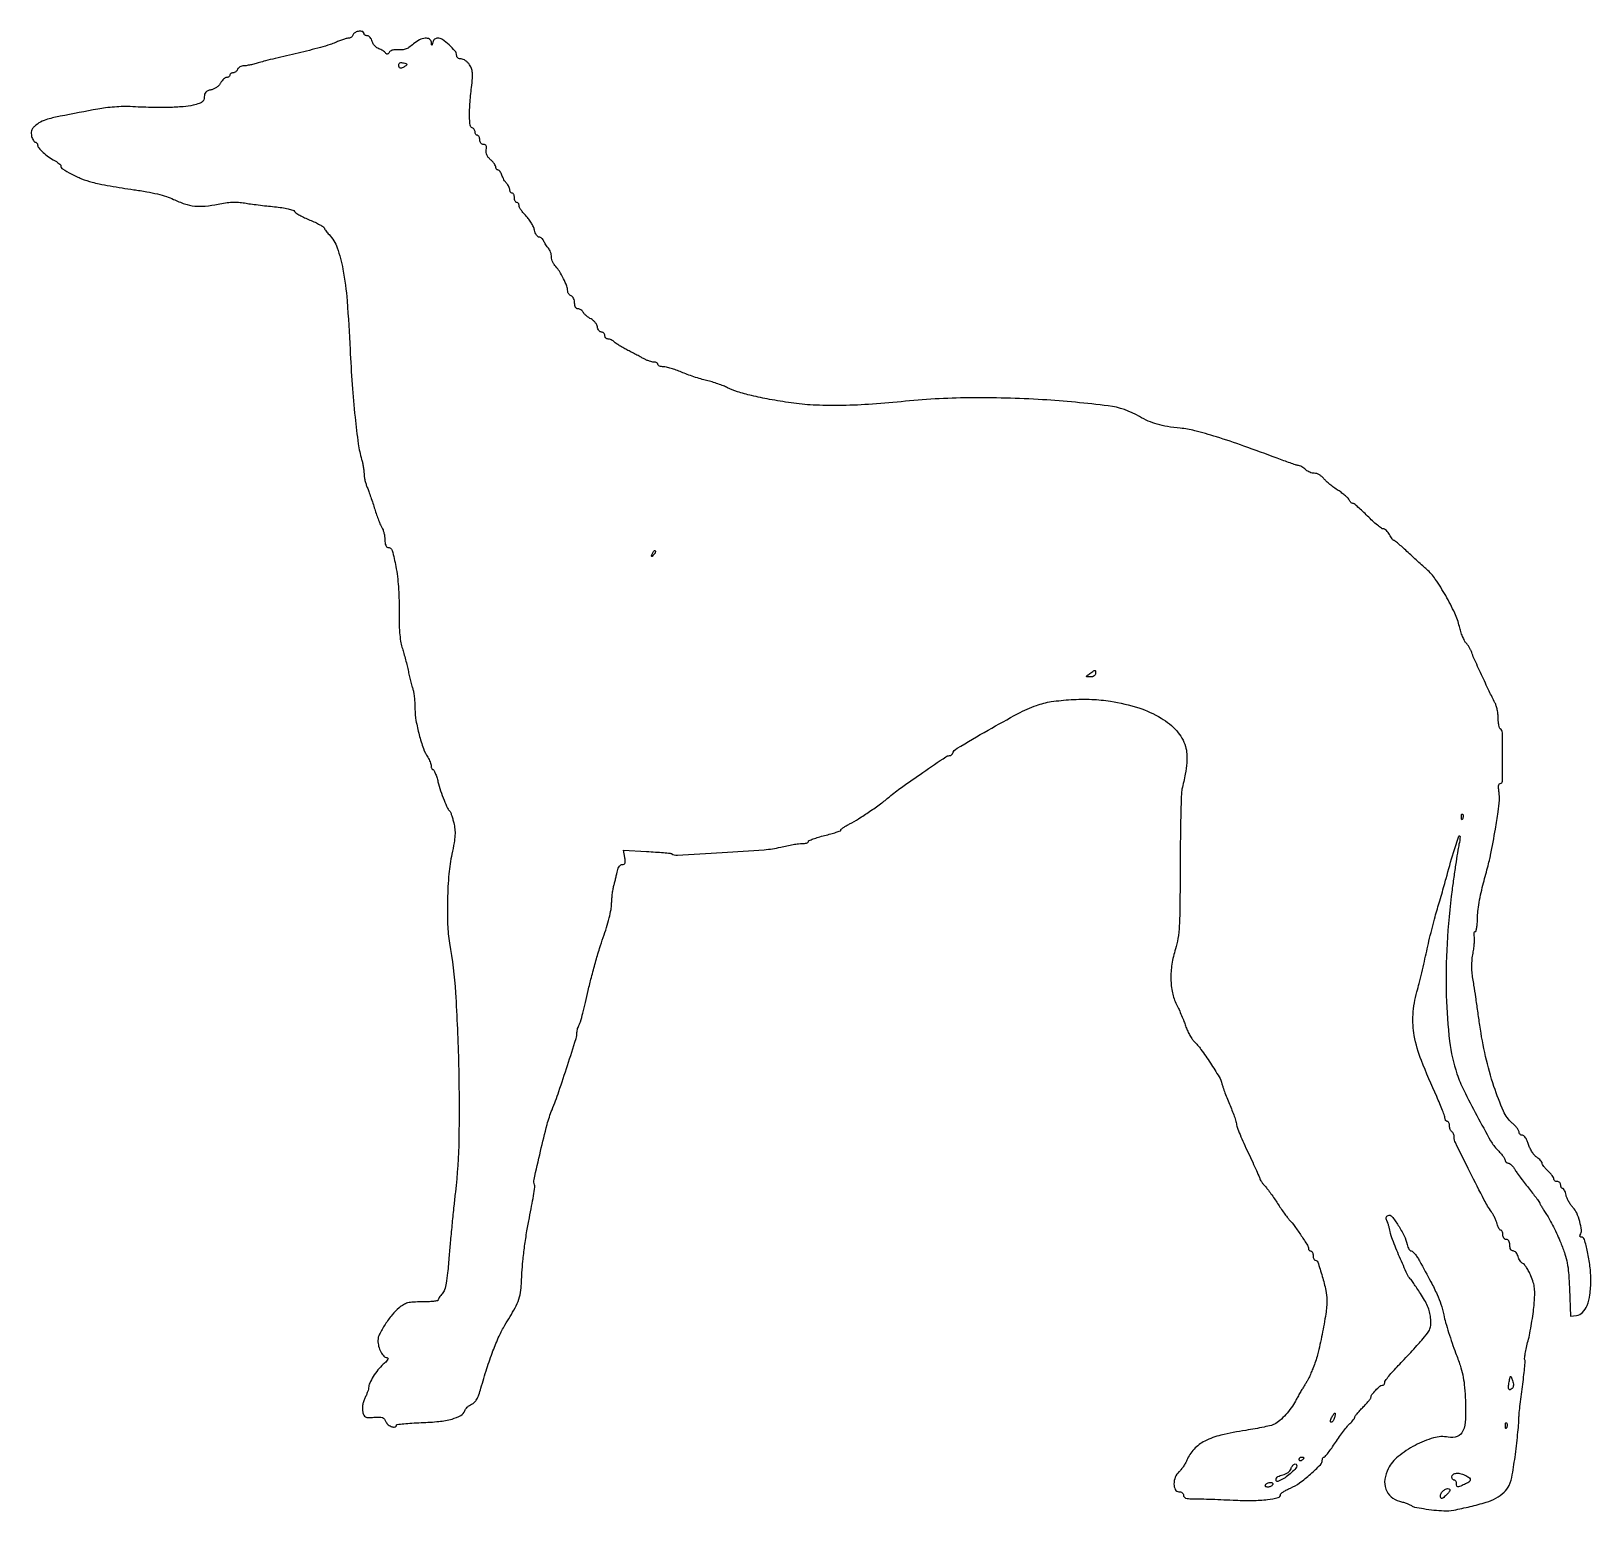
# Model space of a CAD drawing. Extents: x 0 to 674, y 1 to 640.
import ezdxf

# ---------------------------------------------------------------- set-up
doc = ezdxf.new("R2010")
doc.units = 0

msp = doc.modelspace()

# ---------------------------------------------------------------- linework, layer by layer
for points in [[(139.361626, 638.5, -0.07473), (139.036652, 637.926572, -0.064482), (138.542708, 637.440625, -0.066852), (137.961827, 637.111923, -0.09565), (137.382113, 637, 0.068857), (136.589969, 636.890391, 0.012012), (135.145366, 636.445077, 0.012842), (133.465004, 635.834126, 0.011204), (131.739102, 635.110901, -0.029448), (129.356493, 634.213153, -0.006708), (125.220236, 632.987638, -0.006919), (120.405055, 631.702616, -0.006682), (115.5, 630.53555, 0.002654), (110.561983, 629.402596, 0.002673), (105.64793, 628.219894, 0.002606), (101.376498, 627.144021, 0.010769), (98.812103, 626.424649, -0.011054), (96.863769, 625.879296, -0.010937), (94.886313, 625.418491, -0.010854), (93.139478, 625.090931, -0.040937), (92.030718, 625, 0.066079), (91.187357, 624.888055, 0.062097), (90.383109, 624.559375, 0.066508), (89.737316, 624.073697, 0.107094), (89.361626, 623.5, -0.074185), (89.037471, 622.926569, -0.064359), (88.545909, 622.440625, -0.06686), (87.968559, 622.111903, -0.096313), (87.393011, 622, 0.070083), (86.860624, 621.925009, 0.085896), (86.409197, 621.70625, 0.100138), (86.107379, 621.381338, 0.138107), (86, 621, -0.132136), (85.89743, 620.618652, -0.100578), (85.609013, 620.29375, -0.087932), (85.177574, 620.075179, -0.073509), (84.66898, 620, 0.13692), (84.067792, 619.832226, 0.049527), (83.351978, 619.295628, 0.044522), (82.644035, 618.519634, 0.039819), (82.054662, 617.602136, -0.068575), (81.34721, 616.628441, -0.046466), (80.308194, 615.730555, -0.045819), (79.100027, 615.025549, -0.059885), (77.885682, 614.627136, 0.039691), (76.463369, 614.223167, 0.11276), (75.606953, 613.661279, 0.130414), (75.150507, 612.837963, 0.061791), (75, 611.624741, -0.083439), (74.778329, 610.305647, -0.150435), (74.1368, 609.428753, -0.085869), (72.83078, 608.7666, -0.015618), (70.202283, 608.048527, -0.038716), (65.873588, 607.358606, -0.014177), (59.679596, 607.034308, -0.012201), (52.026122, 607.037697, -0.007454), (43, 607.396689, 0.021365), (39.972845, 607.432822, 0.011161), (36.20625, 607.232594, 0.01108), (32.345155, 606.85459, 0.01664), (29, 606.338659, 0.001179), (12.764305, 603.238727, 0.018913), (7.321751, 601.971031, 0.057399), (4.239057, 600.734985, 0.06319), (1.626402, 598.861012, 0.054443), (0.80713, 597.914728, 0.081687), (0.341016, 596.929227, 0.080371), (0.210794, 595.834372, 0.051017), (0.395454, 594.560522, 0.033894), (0.713438, 593.580223, 0.045953), (1.137479, 592.752153, 0.054205), (1.597543, 592.175505, 0.199869), (2.019052, 592, -0.114987), (2.393234, 591.912795, -0.100405), (2.711847, 591.666497, -0.09353), (2.92568, 591.298222, -0.08509), (3, 590.864671, 0.177552), (3.473548, 589.573166, 0.029859), (5.323227, 587.637105, 0.031668), (7.730227, 585.669876, 0.034382), (10.303504, 584.08102, -0.022143), (11.336142, 583.477797, -0.029924), (12.207904, 582.838439, -0.030297), (12.840068, 582.245723, -0.191547), (13, 581.843565, 0.257573), (13.753207, 580.478443, 0.019916), (17.506655, 578.316397, 0.026096), (22.008311, 576.248618, 0.029974), (26.5, 574.767687, 0.015182), (29.607836, 574.045944, 0.00487), (34.2625, 573.159993, 0.004853), (39.465699, 572.274118, 0.005411), (44.5, 571.522988, -0.009468), (50.127163, 570.636672, -0.015827), (54.816674, 569.652763, -0.018843), (58.663547, 568.562623, -0.034693), (61.679548, 567.346848, 0.033762), (66.483035, 565.400134, 0.052677), (70.842809, 564.460455, 0.050644), (75.42537, 564.433746, 0.028543), (80.926651, 565.278937, -0.017407), (84.130899, 565.844496, -0.024262), (87.029856, 566.110142, -0.0262), (89.753263, 566.084208, -0.027143), (92.426651, 565.772199, 0.008119), (94.91577, 565.385258, 0.003331), (98.304598, 564.937664, 0.003294), (101.949848, 564.505258, 0.004215), (105.312406, 564.157511, -0.012836), (108.526861, 563.768965, -0.021879), (111.183461, 563.258838, -0.02137), (113.198112, 562.687801, -0.176368), (113.933636, 562.107379, 0.113704), (114.567043, 561.467109, 0.014793), (116.230622, 560.481707, 0.016605), (118.308573, 559.421009, 0.013183), (120.617365, 558.410934, -0.01334), (122.895304, 557.413505, -0.018451), (124.877807, 556.390717, -0.015206), (126.434626, 555.449882, -0.17038), (126.871134, 554.886597, 0.056466), (127.125889, 554.337739, 0.018789), (127.616052, 553.597607, 0.018432), (128.225126, 552.81182, 0.019977), (128.875, 552.094617, -0.109396), (132.426751, 546.406906, -0.03966), (134.896637, 537.159844, -0.025978), (136.688287, 523.432403, -0.007908), (137.988234, 502.5, 0.006406), (138.88733, 487.283961, 0.008167), (140.124873, 473.284008, 0.008198), (141.537192, 461.65906, 0.037405), (142.969515, 455.006602, -0.017706), (143.364218, 453.470034, -0.012937), (143.697295, 451.739604, -0.013103), (143.927713, 450.08148, -0.027976), (144, 448.790529, 0.038654), (144.098878, 447.513428, 0.018686), (144.411784, 445.902986, 0.018407), (144.864927, 444.240369, 0.025145), (145.401817, 442.783927, -0.012857), (146.06421, 441.114583, -0.004599), (146.925274, 438.702154, -0.004559), (147.821552, 436.037902, -0.005377), (148.619546, 433.5, 0.009388), (149.408875, 431.058276, 0.009802), (150.278701, 428.683076, 0.009532), (151.108744, 426.662111, 0.041938), (151.717729, 425.527494, -0.057277), (152.210069, 424.538738, -0.027011), (152.623333, 423.171647, -0.026344), (152.905954, 421.676954, -0.033563), (153, 420.277494, 0.030829), (153.08441, 418.909788, 0.064148), (153.349713, 417.876799, 0.096999), (153.767073, 417.229809, 0.20388), (154.307235, 417, -0.336281), (156.174672, 415.583894, -0.023274), (157.755179, 408.730499, -0.027171), (158.855146, 400.031968, -0.020942), (159.138092, 390.46967, 0.007696), (159.155775, 384.758393, 0.014139), (159.37317, 380.113072, 0.017141), (159.77707, 376.433093, 0.042978), (160.390939, 373.805397, -0.008912), (161.016852, 371.764503, -0.00439), (161.743442, 369.149085, -0.004354), (162.450474, 366.419888, -0.006334), (163.022473, 364, 0.003441), (163.556319, 361.681693, 0.003007), (164.145988, 359.263978, 0.003024), (164.705307, 357.085191, 0.008978), (165.124591, 355.600777, -0.035215), (165.462846, 354.108054, -0.012078), (165.746638, 351.907972, -0.011936), (165.943716, 349.457706, -0.013522), (166.012901, 347.100777, 0.043557), (166.453317, 342.185488, 0.020889), (167.825595, 335.996343, 0.020479), (169.655482, 330.099996, 0.059555), (171.549522, 326.285183, -0.0279), (172.104713, 325.324508, -0.024797), (172.573922, 324.270009, -0.025595), (172.900354, 323.277967, -0.066777), (173, 322.535183, 0.050853), (173.059899, 321.94776, 0.070806), (173.238217, 321.45096, 0.090899), (173.501398, 321.116907, 0.182541), (173.81095, 321, -0.286479), (174.191011, 320.762772, -0.016657), (174.776056, 319.457812, -0.021162), (175.387042, 317.762095, -0.013594), (175.957634, 315.75, 0.017877), (177.104828, 311.83272, 0.01548), (178.579804, 307.811924, 0.012265), (180.083427, 304.324575, 0.109034), (181.087909, 303, -0.126888), (181.368702, 302.601313, -0.009234), (181.824074, 301.325, -0.012435), (182.307071, 299.760125, -0.009078), (182.768427, 298, -0.035237), (183.228983, 295.28029, -0.039527), (183.277533, 292.626478, -0.028403), (182.891939, 289.360263, -0.008793), (181.947692, 284.5, 0.030694), (180.664209, 275.897513, 0.015353), (180.047883, 264.910118, 0.015287), (180.104785, 254.048778, 0.035249), (180.970511, 245.933659, -0.028771), (183.525768, 224.602536, -0.009642), (184.857039, 193.232772, -0.009796), (184.969293, 161.500871, -0.024834), (183.455721, 138.5, 0.002983), (182.79444, 132.479592, 0.001611), (182.048341, 125.059375, 0.001605), (181.337007, 117.496548, 0.002529), (180.7801, 111, -0.004672), (180.104687, 103.499098, -0.01997), (179.481798, 99.04944, -0.032994), (178.771661, 96.208925, -0.110173), (177.805472, 94.561439, 0.01917), (177.114258, 93.759745, 0.023064), (176.530357, 92.953969, 0.02259), (176.107889, 92.242397, 0.123271), (176, 91.811439, -0.366192), (175.727802, 91.489617, -0.012505), (173.966288, 91.23836, -0.01817), (171.731121, 91.058407, -0.011001), (169.076725, 91, 0.012435), (165.197867, 90.903516, 0.049838), (162.853, 90.550725, 0.070076), (161.045493, 89.81017, 0.042709), (159.156598, 88.478315, 0.046646), (156.122579, 85.399468, 0.02725), (153.066586, 81.21121, 0.02509), (150.645053, 77.037269, 0.119446), (150, 74.375608, 0.06413), (150.323603, 71.862984, 0.057488), (151.276664, 69.413197, 0.064094), (152.572791, 67.573977, 0.205434), (153.910515, 66.970687, -0.254677), (154.336756, 66.728224, -0.269856), (154.350004, 66.250028, -0.069466), (153.705387, 65.380917, -0.013899), (152.311287, 64.039543, 0.037803), (150.034075, 61.628676, 0.030588), (147.964923, 58.731376, 0.030433), (146.438856, 55.925721, 0.109768), (146, 53.950789, -0.07246), (145.906093, 53.306201, -0.012845), (145.526968, 52.142798, -0.013661), (145.006171, 50.792191, -0.011928), (144.389678, 49.408756, 0.034564), (143.776, 47.844973, 0.036305), (143.395594, 46.236871, 0.038908), (143.271029, 44.719931, 0.062597), (143.427242, 43.43387, 0.051905), (143.947018, 42.008264, 0.171843), (144.648689, 41.318148, 0.111903), (145.824881, 41.062706, 0.016264), (148.287564, 41.165082, -0.019135), (150.598189, 41.247852, -0.08831), (151.910061, 41.010997, -0.133185), (152.779547, 40.390791, -0.067883), (153.487128, 39.238839, 0.120128), (154.486358, 37.936296, 0.089978), (156.080853, 37.069697, 0.140915), (157.427447, 37.017993, 0.343378), (158.0046, 37.75, -0.377541), (158.281479, 38.06056, -0.004639), (161.157901, 38.382323, -0.01084), (164.620779, 38.661486, -0.006548), (168.732783, 38.849398, 0.017446), (176.389281, 39.366686, 0.040738), (182.031731, 40.415488, 0.057647), (185.815473, 41.928422, 0.194374), (187.481506, 43.941732, -0.084547), (187.869534, 44.694352, -0.040784), (188.592003, 45.507787, -0.03891), (189.504509, 46.253657, -0.045017), (190.479838, 46.80886, 0.086864), (191.721553, 47.659859, 0.06683), (192.734952, 48.956964, 0.047234), (193.629148, 50.879459, 0.017824), (194.521446, 53.710617, -0.009942), (197.055113, 62.2149, -0.013324), (199.708523, 69.810432, -0.014933), (202.357483, 76.207457, -0.031226), (204.868247, 80.973119, 0.006955), (209.27041, 88.427942, 0.050968), (210.948788, 92.210088, 0.057249), (211.740783, 96.08855, 0.01003), (212.240522, 103.536024, -0.014248), (212.627575, 108.657091, -0.007261), (213.390252, 115.065639, -0.007207), (214.368602, 121.65547, -0.010719), (215.431226, 127.389555, 0.005189), (216.421186, 132.420329, 0.007615), (217.17813, 136.864859, 0.004073), (217.72753, 140.618982, 0.126563), (217.620844, 141.545682, -0.147557), (217.453416, 143.822353, -0.00254), (220.260259, 156.104615, -0.006405), (223.114215, 167.638978, -0.031551), (225.211251, 174, 0.012644), (228.162301, 181.930364, 0.004742), (231.91002, 193.183987, 0.002039), (235.584682, 204.738664, 0.076104), (236, 207.451466, -0.048502), (236.070796, 208.179568, -0.024579), (236.292619, 209.074361, -0.02416), (236.614668, 209.983438, -0.033028), (236.996149, 210.763569, 0.062237), (237.509518, 211.989663, 0.003843), (238.543985, 215.808673, 0.005654), (239.69299, 220.393917, 0.004157), (240.866531, 225.5, -0.008442), (242.229791, 231.207082, -0.005836), (243.956282, 237.61875, -0.005887), (245.760689, 243.744026, -0.012001), (247.348679, 248.5, 0.011939), (248.754247, 252.707897, 0.012831), (249.921329, 256.878771, 0.013008), (250.741771, 260.527769, 0.047585), (250.978298, 262.88398, -0.017474), (251.055819, 264.826049, -0.011648), (251.274019, 267.042372, -0.011734), (251.586648, 269.184866, -0.022435), (251.954533, 270.88398, 0.00347), (252.361279, 272.469337, 0.002492), (252.7945, 274.245607, 0.002516), (253.189919, 275.940462, 0.005427), (253.473585, 277.25, -0.047614), (253.812457, 278.354772, -0.068953), (254.32818, 279.234025, -0.085285), (254.960261, 279.802513, -0.141514), (255.644052, 280, 0.112355), (256.388937, 280.169522, 0.204975), (256.792522, 280.630692, 0.107047), (256.881081, 281.502148, 0.02135), (256.638629, 283.056857), (256.027257, 286.113714), (266.042024, 285.598325, -0.003562), (269.932043, 285.370338, -0.005326), (273.326924, 285.110746, -0.002397), (276.211021, 284.845343, -0.108242), (276.778395, 284.662218, 0.146544), (279.366942, 284.037441, 0.001426), (298.772213, 285.145431, 0.003687), (316.874429, 286.36484, 0.041258), (324, 287.493587, -0.009426), (326.690238, 288.09721, -0.009456), (329.398438, 288.598297, -0.009319), (331.775353, 288.946373, -0.036847), (333.25, 289.024761, 0.031333), (334.303547, 289.069133, 0.048934), (335.192187, 289.25161, 0.0633), (335.807576, 289.531423, 0.260038), (336, 289.876396, -0.298956), (336.281584, 290.305252, -0.012552), (338.05625, 291.021698, -0.018103), (340.316924, 291.776872, -0.011467), (343, 292.5, 0.008393), (345.683417, 293.205556, 0.013471), (347.94375, 293.906836, 0.007214), (349.777575, 294.560086, 0.313219), (350, 294.880315, -0.228935), (350.16951, 295.231126, -0.014867), (351.101562, 295.926293, -0.019257), (352.313149, 296.707325, -0.013001), (353.75, 297.507433, 0.019137), (357.666366, 299.751636, 0.009732), (362.420608, 302.853478, 0.009706), (367.145563, 306.205037, 0.015866), (371, 309.246846, -0.020107), (376.199088, 313.278759, -0.004505), (385.391751, 319.709262, -0.001223), (395.417497, 326.552851, -0.150242), (396.871996, 327, 0.077176), (397.264419, 327.060934, 0.06365), (397.648857, 327.239681, 0.065101), (397.967525, 327.50396, 0.090388), (398.166667, 327.815936, -0.163235), (400.203848, 330.179099, -0.003493), (413.612697, 338.012939, -0.008085), (426.55453, 345.177268, -0.035862), (434.5, 348.70383, -0.04915), (440.925899, 350.329651, -0.02329), (449.433299, 351.209183, -0.022939), (458.425888, 351.304294, -0.031686), (466.456232, 350.509561, -0.035596), (478.70474, 347.600832, -0.059517), (488.347625, 343.257375, -0.074106), (495.136457, 337.653759, -0.110879), (498.889269, 330.975251, -0.057525), (499.460991, 327.763668, -0.035662), (499.422477, 323.928736, -0.026294), (498.765337, 319.050804, -0.010723), (497.38325, 312.5, 0.049768), (497.100486, 310.335834, 0.001619), (496.861707, 301.56875, 0.003093), (496.677286, 291.212128, 0.002143), (496.591399, 279.5, -0.00172), (496.478922, 262.158737, -0.011421), (496.195526, 253.512652, -0.023138), (495.630898, 247.989435, -0.040127), (494.587518, 243.5, 0.037808), (493.022914, 236.906483, 0.043947), (492.575054, 230.479006, 0.047585), (493.248466, 224.564505, 0.064635), (495.026073, 219.5, -0.009974), (496.092745, 217.273103, -0.006865), (497.216016, 214.709923, -0.006923), (498.229226, 212.212771, -0.013998), (498.944166, 210.214631, 0.026358), (499.640014, 208.411592, 0.020741), (500.574353, 206.537542, 0.021182), (501.591259, 204.8652, 0.047546), (502.528766, 203.714631, -0.038108), (505.586939, 200.102594, -0.011653), (509.648073, 194.205363, -0.009559), (513.404621, 188.22217, -0.074882), (514.656547, 185.194143, 0.023311), (515.090203, 183.736534, 0.005373), (515.961128, 181.324693, 0.005539), (517.026045, 178.565665, 0.005386), (518.16158, 175.804813, -0.007858), (519.248508, 173.124545, -0.009894), (520.166214, 170.608609, -0.008237), (520.855705, 168.481808, -0.074393), (521, 167.517361, 0.093219), (521.196564, 166.472202, 0.004909), (522.46875, 163.301954, 0.007598), (524.084597, 159.549679, 0.005444), (526, 155.402987, -0.002411), (527.916331, 151.319551, -0.003709), (529.53125, 147.765929, -0.001267), (530.893479, 144.687373, -0.103885), (531, 144.180221, 0.14076), (531.11522, 143.779051, 0.014603), (531.665923, 142.954008, 0.017237), (532.398757, 141.994486, 0.012971), (533.266972, 140.989782, -0.020277), (534.354582, 139.693385, -0.007253), (535.80191, 137.76155, -0.007182), (537.329759, 135.594585, -0.008432), (538.713139, 133.496345, 0.00725), (540.065687, 131.434277, 0.006885), (541.500499, 129.376087, 0.006854), (542.819099, 127.59121, 0.024035), (543.737626, 126.496345, -0.028039), (546.08754, 123.649332, -0.011799), (548.933445, 119.580718, -0.006553), (551.602819, 115.449593, -0.141066), (552, 114.069825, 0.092354), (552.076083, 113.661427, 0.096121), (552.29375, 113.314261, 0.09935), (552.618457, 113.081925, 0.106151), (553, 113, -0.191087), (553.381882, 112.848523, -0.088204), (553.70625, 112.4125, -0.068025), (553.926307, 111.765418, -0.048028), (554, 111, 0.045919), (554.070452, 110.23448, 0.06585), (554.281311, 109.5875, 0.085901), (554.591794, 109.150703, 0.197891), (554.957655, 109, -0.323929), (556.039028, 108.217293, -0.008028), (557.958126, 102.050263, -0.01608), (559.54435, 95.92695, -0.056748), (559.981574, 91.892187, -0.036871), (559.502287, 85.848721, -0.011808), (557.919902, 76.97489, -0.011774), (555.92323, 68.195711, -0.037593), (554.021006, 62.5, 0.000992), (553.65556, 61.624667, 0.000716), (553.251256, 60.646875, 0.000723), (552.869538, 59.716133, 0.00157), (552.579665, 59, -0.026045), (552.221779, 58.226914, -0.007315), (551.583547, 57.059375, -0.007355), (550.822087, 55.758595, -0.007688), (550.033552, 54.5, 0.008672), (549.163775, 53.105642, 0.004837), (548.150882, 51.379704, 0.004824), (547.159874, 49.613756, 0.007801), (546.354927, 48.090481, -0.038955), (544.595109, 45.209824, -0.028334), (542.224505, 42.295784, -0.028852), (539.65145, 39.783095, -0.05617), (537.291555, 38.156035, -0.063442), (535.986831, 37.657946, -0.006827), (532.828617, 36.937391, -0.008305), (529.026633, 36.190214, -0.006598), (524.898746, 35.506065, 0.020159), (514.225033, 33.438217, 0.05968), (507.228104, 30.877053, 0.086888), (502.589189, 27.398219, 0.089796), (499.471651, 22.586394, -0.029308), (498.819508, 21.251315, -0.020408), (497.937155, 19.824325, -0.020652), (496.974682, 18.520492, -0.03953), (496.082554, 17.57471, 0.114505), (494.483564, 15.273286, 0.092657), (493.901009, 12.314659, 0.123045), (494.473446, 9.926206, 0.279642), (496, 9, -0.072106), (496.780133, 8.886908, -0.092329), (497.425337, 8.557493, -0.1055), (497.848876, 8.059093, -0.124171), (498, 7.459943, 0.173134), (498.255999, 6.742794, 0.137096), (498.934012, 6.266323, 0.069547), (500.181675, 6.011847, 0.017722), (502.25, 5.956212, -0.008727), (504.663952, 5.934711, -0.001669), (509.046675, 5.804512, -0.001779), (514.161624, 5.617247, -0.001636), (519.419533, 5.388775, 0.013421), (527.850358, 5.221323, 0.028477), (534.364071, 5.638241, 0.032315), (538.915718, 6.492229, 0.342727), (540, 7.888267, -0.2377), (540.205819, 8.296745, -0.018381), (541.248438, 9.010898, -0.022014), (542.62161, 9.796726, -0.014865), (544.25, 10.575374, 0.053526), (548.167714, 12.835467, 0.022767), (552.900518, 16.629398, 0.016463), (557.158707, 20.629695, 0.198469), (558, 22.66567, -0.057118), (558.058493, 23.176036, -0.076441), (558.231448, 23.608041, -0.095464), (558.48734, 23.897602, -0.165665), (558.787909, 24, 0.223033), (559.242293, 24.213295, 0.007118), (560.552307, 25.837273, 0.012523), (562.054996, 27.857587, 0.008217), (563.687945, 30.254547, -0.00851), (565.416341, 32.78842, -0.008835), (567.209, 35.230075, -0.00859), (568.832227, 37.286703, -0.03749), (569.900036, 38.409534, 0.019605), (570.704064, 39.196647, 0.024495), (571.383136, 39.990151, 0.023912), (571.87635, 40.694256, 0.141747), (572, 41.121654, -0.160473), (572.157243, 41.598974, -0.01135), (573.028125, 42.723028, -0.015107), (574.159245, 44.033493, -0.010778), (575.5, 45.433333, 0.009958), (576.843188, 46.831115, 0.01396), (577.981648, 48.135313, 0.010209), (578.866618, 49.253913, 0.152785), (579.033269, 49.716667, -0.150861), (579.468256, 50.938931, -0.02602), (581.058081, 52.851918, -0.0247), (582.82759, 54.588393, -0.183671), (583.910293, 55, 0.115123), (584.325959, 55.096991, 0.100416), (584.679898, 55.370913, 0.093488), (584.917446, 55.780497, 0.084986), (585, 56.262683, -0.160943), (585.249436, 57.017532, -0.009916), (586.715018, 58.913228, -0.013907), (588.601708, 61.127123, -0.009805), (590.838361, 63.512683, 0.003843), (593.385534, 66.165334, 0.002691), (596.216278, 69.191486, 0.002715), (598.897052, 72.120152, 0.005657), (600.947616, 74.437055, 0.013079), (603.458065, 77.497306, 0.071784), (604.512397, 79.349277, 0.090499), (604.880676, 81.226598, 0.027257), (604.760104, 84.144845, 0.038255), (604.321271, 86.66702, 0.035681), (603.496782, 89.154423, 0.031322), (602.217903, 91.774929, 0.019014), (600.400848, 94.70779, 0.001821), (598.869838, 96.963349, 0.002631), (597.498531, 98.945413, 0.001363), (596.323229, 100.615506, 0.042785), (595.998406, 101, -0.092318), (594.677578, 102.918787, -0.003944), (591.38213, 110.482909, -0.005819), (588.322692, 117.897424, -0.048259), (587.3064, 121.388742, 0.014188), (587.019591, 122.700897, 0.011999), (586.644057, 124.070767, 0.01217), (586.241156, 125.303456, 0.032773), (585.877462, 126.150039, -0.057912), (585.591882, 126.919015, -0.130837), (585.604396, 127.535308, -0.148837), (585.914675, 128.013048, -0.083413), (586.516424, 128.367929, -0.328626), (588.066539, 127.941245, -0.02355), (590.818033, 124.087784, -0.030719), (593.327279, 119.618351, -0.059551), (594.657441, 115.75, 0.038987), (594.971743, 114.697395, 0.051765), (595.425345, 113.807813, 0.0624), (595.940886, 113.195263, 0.188833), (596.439477, 113, -0.194849), (597.036579, 112.758128, -0.026618), (597.970204, 111.751563, -0.027369), (598.992827, 110.377712, -0.019962), (599.980134, 108.75, -0.003731), (604.946806, 99.611903, -0.017164), (607.601419, 94.200447, -0.027515), (609.230837, 89.958248, -0.024829), (610.449273, 85.415716, 0.016069), (611.277212, 82.097885, 0.006974), (612.580395, 77.740867, 0.006893), (614.095673, 73.143201, 0.009103), (615.609726, 69, -0.011859), (617.544084, 63.614732, -0.027196), (618.679892, 59.458206, -0.02785), (619.342596, 55.263303, -0.013024), (619.754563, 49.777132, -0.018435), (619.868212, 40.337709, -0.095074), (618.761369, 35.254649, -0.205115), (616.317337, 32.921481, -0.136596), (612.404526, 32.583889, 0.119136), (606.083361, 32.256745, 0.048844), (598.073931, 28.997426, 0.048748), (590.741329, 24.17761, 0.10403), (586.473777, 18.949291, 0.084945), (585.024374, 14.389499, 0.119635), (585.447973, 10.161517, 0.13096), (587.697554, 6.862233, 0.113164), (591.412945, 4.896894, -0.010962), (593.051005, 4.420343, -0.01256), (594.593177, 3.89185, -0.011734), (595.874051, 3.382129, -0.06746), (596.5, 3.009533, 0.11979), (597.836523, 2.391404, 0.009118), (601.780156, 1.687976, 0.013179), (606.223446, 1.098379, 0.015041), (610.5, 0.77494, 0.057399), (614.783998, 1.072144, 0.013348), (621.850268, 2.582921, 0.013622), (628.848554, 4.478879, 0.052426), (633, 6.217298, 0.060965), (636.553714, 8.771002, 0.101957), (638.692369, 11.749641, 0.061811), (640.089878, 16.331837, 0.011432), (641.407931, 25.070754, 0.003078), (642.011704, 30.049576, 0.003721), (642.514829, 34.730159, 0.003167), (642.883903, 38.67427, 0.025291), (642.950388, 40.5, -0.026178), (643.018086, 42.272593, -0.003934), (643.367784, 45.815508, -0.004408), (643.850971, 49.996094, -0.003793), (644.431014, 54.382581, 0.004802), (644.98105, 58.607706, 0.007299), (645.370017, 62.289614, 0.003242), (645.634052, 65.419087, 0.159139), (645.48874, 66.018219, -0.176182), (645.371227, 66.583996, -0.006911), (645.710091, 68.713347, -0.011528), (646.212103, 71.259181, -0.007811), (646.895835, 74.135638, 0.013346), (647.663673, 77.53262, 0.007539), (648.421873, 81.686719, 0.007521), (649.060797, 85.902478, 0.01224), (649.461375, 89.5, 0.010767), (649.754038, 94.00451, 0.037333), (649.662755, 96.921453, 0.047801), (649.156766, 99.399195, 0.02725), (648.103634, 102.271242, 0.019534), (647.213176, 104.138368, 0.023984), (646.233399, 105.802822, 0.023477), (645.296366, 107.096297, 0.13341), (644.616679, 107.593599, -0.104266), (644.022206, 107.978162, -0.046806), (643.423392, 108.695945, -0.043576), (642.910595, 109.6028, -0.045441), (642.571195, 110.572358, 0.05408), (642.228106, 111.500827, 0.062291), (641.705849, 112.28688, 0.072177), (641.092625, 112.820218, 0.143915), (640.480948, 113, -0.14418), (639.872607, 113.179145, -0.116327), (639.398095, 113.672027, -0.086614), (639.098339, 114.463593, -0.047336), (639, 115.5, 0.04716), (638.90137, 116.543379, 0.088208), (638.6, 117.333333, 0.118484), (638.11998, 117.822179, 0.140575), (637.5, 118, -0.130775), (636.924246, 118.153209, -0.10214), (636.4375, 118.583333, -0.08892), (636.111864, 119.230589, -0.072314), (636, 120, 0.042643), (635.93458, 120.765676, 0.062301), (635.738095, 121.4125, 0.081793), (635.449305, 121.850821, 0.209225), (635.108408, 122, -0.216905), (634.719946, 122.176839, -0.047265), (634.28047, 122.789895, -0.041119), (633.865548, 123.659258, -0.029309), (633.541919, 124.689005, 0.031928), (633.153242, 125.903472, 0.017407), (632.531466, 127.340407, 0.017283), (631.795077, 128.762659, 0.026207), (631.049807, 129.939005, -0.03483), (627.963304, 135.001696, -0.003942), (621.878739, 146.980759, -0.001701), (615.546973, 159.80282, -0.114316), (615, 162.163923, 0.052595), (614.925845, 162.866943, 0.048609), (614.70625, 163.558838, 0.051983), (614.383197, 164.138638, 0.1016), (614, 164.5, -0.111412), (613.616444, 164.876024, -0.050262), (613.29375, 165.50665, -0.046318), (613.074077, 166.270704, -0.046881), (613, 167.059017, 0.049547), (612.926216, 167.801778, 0.069539), (612.70625, 168.429836, 0.089706), (612.381787, 168.852535, 0.186414), (612, 169, -0.143007), (611.618659, 169.111346, -0.099609), (611.29375, 169.424351, -0.084212), (611.074844, 169.89241, -0.067462), (611, 170.444599, 0.085903), (610.841259, 171.361736, 0.006355), (609.951765, 173.757684, 0.008681), (608.798323, 176.599638, 0.006474), (607.431541, 179.694599, -0.014259), (600.837656, 195.277963, -0.046286), (597.74708, 206.055437, -0.063799), (597.203405, 215.207083, -0.050304), (598.870415, 225, 0.005561), (599.815635, 228.581843, 0.002609), (600.962426, 233.234375, 0.002585), (602.113796, 238.123506, 0.003629), (603.087197, 242.5, -0.005042), (604.07357, 246.876452, -0.003578), (605.264419, 251.765625, -0.003611), (606.468646, 256.41776, -0.00765), (607.482536, 260, 0.001755), (608.471923, 263.344675, 0.00115), (609.589856, 267.20625, 0.001156), (610.661626, 270.973324, 0.00222), (611.500695, 274, -0.005202), (614.661982, 285.144744, -0.018568), (617.020838, 292.170164, -0.852261), (617.500643, 292.071963, -0.045118), (617.048999, 288.69282, 0.0158), (616.565449, 286.197968, 0.002395), (615.780846, 281.178516, 0.002682), (614.914516, 275.24177, 0.002318), (614.067328, 269, 0.018628), (611.905454, 245.825345, 0.020602), (611.577628, 223.322019, 0.022092), (612.974413, 203.628616, 0.054283), (616.18499, 189.5, 0.031597), (619.113623, 182.476949, 0.008003), (624.762374, 171.472846, 0.005906), (630.72905, 160.604508, 0.068714), (633.66093, 156.756564, -0.017242), (634.917441, 155.418101, -0.021563), (635.983626, 154.089428, -0.0204), (636.768555, 152.922969, -0.132296), (636.968249, 152.25, 0.101109), (637.078403, 151.772946, 0.09597), (637.367963, 151.367188, 0.094765), (637.791702, 151.095188, 0.095715), (638.284392, 151, -0.154092), (638.893598, 150.807687, -0.039699), (639.698005, 150.142547, -0.036578), (640.538612, 149.198315, -0.030189), (641.293075, 148.08101, 0.019587), (642.251624, 146.594501, 0.005822), (643.830179, 144.399864, 0.005831), (645.66272, 141.973466, 0.006265), (647.508682, 139.648456, -0.00429), (649.230005, 137.497929, -0.006576), (650.680675, 135.602541, -0.002679), (651.887154, 133.964246, -0.158661), (652, 133.617578, 0.131542), (652.09214, 133.273407, 0.004002), (652.846675, 131.989061, 0.007648), (653.777864, 130.485372, 0.005184), (654.882299, 128.800132, -0.023111), (656.213705, 126.600452, -0.008737), (657.87547, 123.413164, -0.008633), (659.565093, 119.878089, -0.010418), (661.024333, 116.5, -0.015805), (662.814009, 111.67697, -0.034244), (663.811851, 107.852991, -0.028464), (664.378614, 103.513713, -0.008014), (664.767225, 96.695658), (665.250382, 84.891316), (667.764093, 85.195658, 0.167151), (670.424399, 86.486399, 0.099578), (672.401413, 89.443409, 0.067198), (673.616468, 94.073575, 0.03062), (674, 100.330491, 0.028698), (673.649648, 106.42963, 0.025743), (672.601365, 112.677487, 0.018678), (671.213141, 118.001676, 0.330941), (669.870025, 119, -0.10998), (669.539278, 119.073642, -0.182821), (669.342741, 119.275928, -0.160389), (669.314876, 119.580378, -0.081876), (669.462502, 119.939328, 0.170173), (669.916497, 122.003846, 0.03509), (669.199308, 125.716762, 0.037289), (667.902787, 129.435043, 0.094114), (666.296599, 131.79431, -0.04078), (665.341841, 132.918947, -0.027988), (664.443358, 134.331855, -0.028294), (663.727019, 135.80024, -0.050018), (663.332386, 137.088068, 0.027182), (663.045518, 138.203408, 0.039506), (662.664045, 139.14462, 0.045156), (662.250668, 139.81241, 0.235794), (661.875, 140, -0.167478), (661.54119, 140.115038, -0.095027), (661.257031, 140.440625, -0.075828), (661.064921, 140.926241, -0.056395), (661, 141.5, 0.099038), (660.885486, 142.072457, 0.097945), (660.559375, 142.559375, 0.097945), (660.072457, 142.885486, 0.099038), (659.5, 143, -0.074082), (658.926856, 143.085388, -0.088255), (658.440625, 143.333503, -0.100626), (658.115582, 143.702371, -0.131182), (658, 144.135329, 0.130362), (657.845291, 144.71863, 0.027066), (657.265625, 145.617751, 0.026723), (656.45704, 146.61726, 0.022444), (655.5, 147.58758, -0.020312), (654.542858, 148.549769, -0.024965), (653.734375, 149.524911, -0.024654), (653.149557, 150.392687, -0.136772), (653, 150.929198, 0.150061), (652.847861, 151.424706, 0.036426), (652.310885, 152.104415, 0.034118), (651.552062, 152.8273, 0.028232), (650.654077, 153.491002, -0.072298), (649.669023, 154.362631, -0.033028), (648.646467, 155.747456, -0.031839), (647.743695, 157.375317, -0.037917), (647.113935, 159.014055, 0.02963), (646.540508, 160.583312, 0.044495), (645.843936, 161.8629, 0.053872), (645.117208, 162.734364, 0.194414), (644.459858, 163, -0.095622), (643.902645, 163.107547, -0.097076), (643.428833, 163.414512, -0.098707), (643.111627, 163.872644, -0.102563), (643, 164.411106, 0.131143), (642.812251, 165.114615, 0.031416), (642.139324, 166.131912, 0.030149), (641.191559, 167.240162, 0.025883), (640.070038, 168.287613, -0.115683), (636.281337, 173.366176, -0.022604), (632.176304, 184.095841, -0.023403), (628.53803, 197.069646, -0.022173), (626.05116, 210.56176, 0.001241), (625.187859, 216.669371, 0.001307), (624.308742, 222.668109, 0.001249), (623.524056, 227.838149, 0.005893), (623.031515, 230.797759, -0.023993), (622.689425, 233.440736, -0.022236), (622.590286, 236.172515, -0.021928), (622.734509, 238.941413, -0.02173), (623.120774, 241.695508, 0.012934), (623.481504, 243.975282, 0.014321), (623.709609, 246.194599, 0.013779), (623.797377, 248.091913, 0.06872), (623.671614, 249.147748, -0.04444), (623.552036, 249.8573, -0.075681), (623.595774, 250.455901, -0.113265), (623.787322, 250.852862, -0.227731), (624.09362, 251, 0.344351), (624.450635, 251.278955, 0.021187), (624.739258, 252.689063, 0.024258), (624.946227, 254.545674, 0.014814), (625.018746, 256.75, -0.030241), (625.201156, 259.608619, -0.011193), (625.790639, 263.601562, -0.011045), (626.62996, 267.941267, -0.013078), (627.620142, 272, 0.001723), (628.64466, 275.820534, 0.002032), (629.587162, 279.44375, 0.001777), (630.359739, 282.509376, 0.012743), (630.689683, 284, 0.003224), (632.815138, 295.301214, 0.011033), (633.986962, 302.68506, 0.015992), (634.516779, 307.793635, 0.057545), (634.374215, 311.061249, -0.018348), (634.163028, 312.785534, -0.051353), (634.184231, 314.001362, -0.092165), (634.415549, 314.739039, -0.277598), (634.849362, 315, 0.408893), (635.792199, 315.925831, 0.003921), (635.901338, 326.462563, 0.004502), (635.833422, 336.927532, 0.255802), (634.908607, 338.556484, -0.179875), (634.555254, 339.010574, -0.027569), (634.266903, 340.138857, -0.02786), (634.06643, 341.567842, -0.020922), (634, 343.154725, 0.029259), (633.898096, 344.894648, 0.022073), (633.590766, 346.785336, 0.022496), (633.141797, 348.541716, 0.047058), (632.606862, 349.845708, -0.009444), (630.129735, 354.790017, -0.003344), (626.765577, 361.956806, -0.001997), (623.477685, 369.160172, -0.034856), (622.584299, 371.573715, 0.041357), (622.225151, 372.50659, 0.021603), (621.634985, 373.604122, 0.021333), (620.928179, 374.684763, 0.030458), (620.205218, 375.573715, -0.067078), (619.441893, 376.66651, -0.020962), (618.599773, 378.484208, -0.020531), (617.819738, 380.615326, -0.021321), (617.228084, 382.77678, 0.053529), (615.239699, 388.553458, 0.020353), (611.30605, 396.124762, 0.019971), (606.829971, 403.267404, 0.063599), (603.09557, 407.467593, -0.003951), (601.409263, 408.961315, -0.001641), (599.153934, 411.004543, -0.001623), (596.751915, 413.209391, -0.002097), (594.561757, 415.25, 0.005383), (592.582037, 417.070378, 0.008186), (590.81975, 418.604688, 0.00379), (589.299633, 419.865442, 0.172898), (588.922138, 420, -0.210138), (588.623245, 420.131421, -0.021714), (588.116536, 420.734375, -0.024077), (587.555061, 421.542335, -0.016945), (587, 422.5, 0.038239), (586.389739, 423.456636, 0.043488), (585.664009, 424.265625, 0.048388), (584.935479, 424.826355, 0.140736), (584.330784, 425, -0.1594), (583.554608, 425.253896, -0.01218), (581.787818, 426.615625, -0.015766), (579.730311, 428.393178, -0.011334), (577.543305, 430.5, 0.007998), (575.384722, 432.607388, 0.011733), (573.414736, 434.384375, 0.007214), (571.72492, 435.796295, 0.172073), (571.150531, 436, -0.130907), (570.751013, 436.106423, -0.063009), (570.32482, 436.428082, -0.056044), (569.938203, 436.899916, -0.052065), (569.654759, 437.457299, 0.104823), (569.183729, 438.183684, 0.019154), (568.003126, 439.279828, 0.019851), (566.496303, 440.474398, 0.016883), (564.817461, 441.615232, -0.017058), (563.044477, 442.820946, -0.01446), (561.2549, 444.210537, -0.014703), (559.697632, 445.572411, -0.039098), (558.69711, 446.657933, 0.053597), (557.821866, 447.554064, 0.044033), (556.71892, 448.312018, 0.045786), (555.566705, 448.830125, 0.082956), (554.549865, 449, -0.05288), (553.582732, 449.102571, -0.0427), (552.583287, 449.408095, -0.044244), (551.700765, 449.856888, -0.079967), (551.091905, 450.389261, 0.059669), (550.490872, 450.959229, 0.031241), (549.625644, 451.522663, 0.030568), (548.653736, 451.996515, 0.040804), (547.719461, 452.296775, -0.02185), (546.452676, 452.651582, -0.003792), (544.095717, 453.444084, -0.004116), (541.342724, 454.418474, -0.003675), (538.5, 455.474748, 0.005406), (524.075199, 460.77785, 0.010017), (512.237559, 464.719845, 0.011721), (502.866417, 467.394077, 0.040285), (496.641115, 468.488423, -0.016127), (491.108498, 469.187766, -0.029928), (486.691758, 470.165362, -0.034015), (482.823705, 471.558359, -0.029829), (479, 473.516638, 0.102379), (465.52976, 478.114077, 0.015689), (437.178375, 480.772219, 0.018215), (405.388262, 481.588806, 0.023028), (376.03337, 479.919884, -0.009658), (361.90518, 478.737084, -0.013296), (349.17547, 478.257974, -0.014963), (337.970617, 478.469703, -0.024325), (328.5, 479.395616, -0.008186), (319.154428, 480.927487, -0.014032), (311.425115, 482.549919, -0.016645), (305.282604, 484.238343, -0.042254), (301, 485.978712, 0.024285), (299.272462, 486.754112, 0.010592), (296.9125, 487.621324, 0.010453), (294.361978, 488.438503, 0.013723), (292, 489.071176, -0.013835), (289.505554, 489.739932, -0.007951), (286.536886, 490.676198, -0.007939), (283.581916, 491.712475, -0.01312), (281.12557, 492.69188, 0.014354), (278.893703, 493.575402, 0.014695), (276.632055, 494.32199, 0.014593), (274.635044, 494.853823, 0.057837), (273.37557, 495, -0.040191), (272.465976, 495.073233, -0.05951), (271.697824, 495.29375, -0.078267), (271.17547, 495.61736, -0.218357), (271, 496, 0.169851), (270.866132, 496.382704, 0.093355), (270.485937, 496.71058, 0.074307), (269.919429, 496.934969, 0.055147), (269.25, 497.014742, -0.05565), (268.40455, 497.11635, -0.022199), (267.279688, 497.433952, -0.021639), (266.085548, 497.887314, -0.025462), (265, 498.421139, 0.004345), (263.734055, 499.1115, 0.001544), (261.9125, 500.077197, 0.001532), (259.906139, 501.12511, 0.001805), (258, 502.104544, -0.009975), (256.180308, 503.077465, -0.010527), (254.433705, 504.105512, -0.010211), (252.967062, 505.052778, -0.046044), (252.178571, 505.698147, 0.046915), (251.567639, 506.196417, 0.037084), (250.82567, 506.617581, 0.038256), (250.071341, 506.906404, 0.072425), (249.428571, 507, -0.104136), (248.883474, 507.114773, -0.099005), (248.419643, 507.440625, -0.096665), (248.108796, 507.92743, -0.094164), (248, 508.5, 0.094292), (247.891054, 509.072567, 0.096703), (247.579806, 509.559375, 0.09898), (247.115367, 509.885233, 0.103996), (246.569551, 510, -0.144109), (245.999017, 510.167925, -0.083149), (245.465428, 510.653584, -0.071031), (245.048363, 511.374215, -0.060117), (244.819551, 512.224968, 0.08307), (244.520123, 513.164881, 0.050073), (243.883247, 514.149313, 0.048489), (243.030026, 515.027129, 0.0605), (242.080864, 515.651505, -0.032657), (241.090126, 516.227068, -0.026923), (240.113686, 516.962318, -0.02774), (239.289045, 517.737839, -0.062685), (238.781174, 518.426537, 0.063084), (238.336647, 519.028336, 0.053752), (237.733254, 519.537795, 0.056204), (237.07021, 519.884246, 0.092565), (236.45031, 520, -0.15093), (235.858538, 520.182797, -0.113311), (235.393233, 520.686352, -0.083755), (235.0972, 521.489455, -0.046543), (235, 522.531385, 0.055002), (234.888458, 523.542288, 0.057561), (234.559375, 524.488259, 0.06413), (234.074238, 525.232199, 0.125259), (233.5, 525.638374, -0.079096), (232.926584, 525.969949, -0.065346), (232.440625, 526.483134, -0.066665), (232.112048, 527.092512, -0.090592), (232, 527.70586, 0.091851), (231.611065, 529.805214, 0.022151), (230.193389, 533.06105, 0.023427), (228.443387, 536.250689, 0.06161), (226.822854, 538.288955, -0.056618), (226.124946, 539.149059, -0.03932), (225.535463, 540.254355, -0.039662), (225.132877, 541.421821, -0.06328), (225, 542.467527, 0.047395), (224.903868, 543.479406, 0.037251), (224.616376, 544.543363, 0.038393), (224.194763, 545.499971, 0.072033), (223.694046, 546.178571, -0.032699), (223.145628, 546.811305, -0.019697), (222.577059, 547.625893, -0.019688), (222.073676, 548.483826, -0.032327), (221.725431, 549.25, 0.064923), (221.367134, 549.919089, 0.061938), (220.844301, 550.485937, 0.066701), (220.243508, 550.87005, 0.109343), (219.656385, 551, -0.182872), (219.07305, 551.220732, -0.066277), (218.483062, 551.900316, -0.054691), (217.975229, 552.891911, -0.041685), (217.637019, 554.064904, 0.057467), (217.188445, 555.454714, 0.027718), (216.319321, 557.114273, 0.027051), (215.21014, 558.763913, 0.034855), (214.012019, 560.141827, -0.021666), (212.858978, 561.399372, -0.025547), (211.884781, 562.687094, -0.025712), (211.185828, 563.839568, -0.12407), (211, 564.576923, 0.068532), (210.925096, 565.120851, 0.084913), (210.70625, 565.581971, 0.099847), (210.381339, 565.890305, 0.140971), (210, 566, -0.191087), (209.618118, 566.151477, -0.088204), (209.29375, 566.5875, -0.068025), (209.073693, 567.234582, -0.048028), (209, 568, 0.048028), (208.926307, 568.765418, 0.068025), (208.70625, 569.4125, 0.088204), (208.381882, 569.848523, 0.191087), (208, 570, -0.141492), (207.618661, 570.110117, -0.099788), (207.29375, 570.419643, -0.084734), (207.074889, 570.882535, -0.068255), (207, 571.428571, 0.075462), (206.901954, 572.074515, 0.038439), (206.59813, 572.83937, 0.037085), (206.155511, 573.596374, 0.045574), (205.631932, 574.225211, -0.042607), (205.057169, 574.907267, -0.022588), (204.460308, 575.838646, -0.022315), (203.93209, 576.852975, -0.032051), (203.564544, 577.79664, 0.036046), (203.22828, 578.640021, 0.046543), (202.796695, 579.352763, 0.054201), (202.339613, 579.847568, 0.18112), (201.932612, 580, -0.132625), (201.576143, 580.096246, -0.0996), (201.270918, 580.367188, -0.086974), (201.063695, 580.772347, -0.072877), (200.989663, 581.25, 0.121027), (200.833848, 581.862384, 0.033271), (200.304454, 582.713284, 0.031569), (199.555577, 583.627723, 0.02835), (198.671551, 584.476072, -0.0449), (197.690944, 585.481433, -0.06712), (197.051234, 586.526809, -0.075151), (196.757247, 587.609698, -0.076136), (196.798466, 588.726072, 0.041138), (196.910803, 589.775367, 0.126608), (196.751052, 590.465566, 0.176418), (196.321313, 590.859715, 0.098564), (195.616577, 591, -0.112677), (194.972573, 591.146995, -0.111004), (194.452072, 591.559295, -0.098558), (194.1154, 592.200816, -0.071826), (194, 593, 0.048028), (193.926307, 593.765418, 0.068025), (193.70625, 594.4125, 0.088204), (193.381882, 594.848523, 0.191087), (193, 595, -0.140362), (192.618662, 595.109202, -0.099913), (192.29375, 595.416146, -0.085122), (192.074923, 595.8752, -0.068857), (192, 596.416667, 0.080515), (191.907226, 596.989056, 0.068517), (191.636281, 597.538427, 0.070167), (191.235059, 597.982175, 0.09373), (190.761806, 598.246065, -0.290381), (189.858412, 599.354506, -0.025082), (189.597168, 603.164658, -0.023567), (189.751852, 608.530301, -0.009935), (190.442062, 615.711787, 0.009822), (190.821452, 619.649938, 0.040226), (190.811829, 622.048579, 0.063717), (190.432505, 623.813681, 0.060347), (189.616995, 625.461787, 0.049235), (188.834309, 626.43278, 0.046299), (187.861702, 627.2544, 0.049655), (186.85462, 627.817304, 0.102976), (185.976947, 628, -0.073492), (185.190264, 628.116258, -0.09845), (184.555403, 628.454648, -0.109973), (184.145868, 628.976102, -0.112139), (184, 629.618312, 0.179646), (183.330393, 631.421853, 0.031643), (180.760486, 634.049635, 0.032726), (177.853029, 636.342869, 0.149316), (175.823324, 636.984027, 0.097127), (175.148302, 636.858319, 0.076296), (174.504833, 636.481245, 0.074416), (173.990175, 635.917464, 0.084125), (173.689326, 635.25, -0.001923), (173.377121, 634.073823, -0.339035), (173.280763, 634, -0.392517), (173.198801, 634.076061, -0.002113), (173.116001, 635.25, 0.250967), (172.297544, 636.561378, 0.155706), (170.480049, 636.952798, 0.094163), (167.957853, 636.215001, 0.05955), (165.405539, 634.501221, -0.027583), (163.400811, 632.960952, -0.071633), (161.77056, 632.159431, -0.0741), (160.013634, 631.865077, -0.031091), (157.612285, 631.971035, 0.067497), (156.826223, 631.948602, 0.057077), (156.02579, 631.720728, 0.059382), (155.331797, 631.332532, 0.092533), (154.862285, 630.836189, -0.046373), (154.42162, 630.275109, -0.170665), (154.026205, 630.072119, -0.209461), (153.644067, 630.180659, -0.072391), (153.25, 630.615219, 0.076206), (152.812385, 631.090503, 0.030672), (152.088578, 631.599835, 0.029472), (151.227738, 632.062257, 0.032948), (150.349414, 632.401054, -0.082681), (149.480788, 632.839296, -0.053807), (148.648888, 633.598525, -0.052554), (147.976374, 634.5435, -0.067), (147.580362, 635.535835, 0.053278), (147.233809, 636.478307, 0.061785), (146.708542, 637.276151, 0.071783), (146.093302, 637.81776, 0.145646), (145.480948, 638, -0.065727), (144.914805, 638.074745, -0.083036), (144.435028, 638.29375, -0.099156), (144.114121, 638.618652, -0.14642), (144, 639, 0.321198), (143.425937, 639.801434, 0.109186), (141.919447, 639.968015, 0.088826), (140.252848, 639.480523, 0.187821)], [(161.834535, 624.876575, -0.035799), (160.545629, 624.183447, -0.152827), (159.688523, 624.081378, -0.253517), (159.181931, 624.492171, -0.098536), (159, 625.40638, -0.122534), (159.141589, 625.97546, -0.174563), (159.523649, 626.322532, -0.118851), (160.168848, 626.423487, -0.043627), (161.084535, 626.267643, -0.021889), (162.083886, 625.959, -0.185328), (162.434346, 625.657879, -0.331312), (162.38443, 625.31696, -0.055202)], [(269.124088, 413.733333, -0.011214), (268.463552, 413.106486, -0.400052), (268.270328, 413.111181, -0.286372), (268.21821, 413.336218, -0.008399), (268.564293, 414.293128, -0.036269), (268.866277, 414.940734, -0.070189), (269.210949, 415.395085, -0.120343), (269.538684, 415.59249, -0.278911), (269.806872, 415.526461, -0.20742), (269.927901, 415.220211, -0.082976), (269.837219, 414.768815, -0.063152), (269.558688, 414.246577, -0.043285)], [(460, 362.5, -0.134214), (459.837314, 361.904849, -0.109643), (459.384812, 361.421145, -0.089737), (458.68236, 361.106349, -0.060652), (457.80887, 361, -0.007283), (456.370902, 361.020946, -0.3574), (456.169498, 361.19604, -0.27426), (456.277643, 361.477617, -0.005296), (457.55887, 362.468197, -0.004972), (459.214157, 363.694508, -0.154882), (459.692323, 363.853153, -0.390779), (459.947303, 363.62403, -0.023428)], [(618.683114, 299.8125, -0.054073), (618.461564, 299.395823, -0.470617), (618.279315, 299.37858, -0.168741), (618.137993, 299.670344, -0.018894), (618.078947, 300.416667, -0.028489), (618.089945, 301.112848, -0.077125), (618.200665, 301.592839, -0.208169), (618.385309, 301.77538, -0.296942), (618.604167, 301.729167, -0.126455), (618.797407, 301.402231, -0.060344), (618.876576, 300.916927, -0.05415), (618.839148, 300.359369, -0.051402)], [(640.047151, 53.647151, -0.093883), (639.144158, 53.031789, -0.406968), (638.595263, 53.23967, -0.136753), (638.420322, 54.297178, -0.020465), (638.742819, 56.448455, -0.003302), (639.144171, 58.466389, -0.251404), (639.348951, 58.711727, -0.415967), (639.578793, 58.612996, -0.005592), (640.184998, 57.028939, -0.039796), (640.48155, 55.976936, -0.059057), (640.555355, 55.023272, -0.071364), (640.4081, 54.228602, -0.115431)], [(563.289749, 41, -0.040443), (563.021899, 40.234579, -0.051816), (562.650547, 39.5875, -0.061565), (562.237881, 39.142319, -0.176888), (561.848185, 39, -0.292), (561.5881, 39.166048, -0.128234), (561.512042, 39.585654, -0.069989), (561.653133, 40.230163, -0.034047), (562, 41, -0.013472), (562.43706, 41.76629, -0.019817), (562.864986, 42.4125, -0.015673), (563.245851, 42.907435, -0.224557), (563.441564, 43, -0.401085), (563.557413, 42.889254, -0.030208), (563.550087, 42.4125, -0.028638), (563.463714, 41.767025, -0.016375)], [(637.683114, 36.8125, -0.054073), (637.461564, 36.395823, -0.470617), (637.279315, 36.37858, -0.168741), (637.137993, 36.670344, -0.018894), (637.078947, 37.416667, -0.028489), (637.089945, 38.112848, -0.077125), (637.200665, 38.592839, -0.208169), (637.385309, 38.77538, -0.296942), (637.604167, 38.729167, -0.126455), (637.797407, 38.402231, -0.060344), (637.876576, 37.916927, -0.05415), (637.839148, 37.359369, -0.051402)], [(547, 20.174314, -0.191079), (546.585285, 19.128741, -0.0205), (544.685669, 17.269753, -0.025802), (542.419139, 15.429376, -0.038606), (540.25, 14.089779, -0.017538), (539.05863, 13.527459, -0.129871), (538.443211, 13.435943, -0.284532), (538.114689, 13.693599, -0.088051), (538, 14.339816, -0.176296), (538.212048, 14.922522, -0.068495), (538.857624, 15.507283, -0.056645), (539.802335, 16.006415, -0.043903), (540.919572, 16.333914, 0.051521), (542.140985, 16.712206, 0.057833), (543.208969, 17.322042, 0.063534), (544.0211, 18.095897, 0.094101), (544.48696, 18.958914, -0.077086), (545.098122, 20.188759, -0.126991), (545.978712, 20.935151, -0.287131), (546.667606, 20.85994, -0.229621)], [(550, 23.559017, -0.151918), (549.934461, 23.34829, -0.038439), (549.70625, 23.066025, -0.035638), (549.382774, 22.768994, -0.029505), (549, 22.5, -0.082592), (548.6179, 22.343488, -0.161196), (548.29375, 22.3746, -0.182303), (548.078288, 22.586039, -0.108972), (548, 22.940983, -0.093332), (548.076123, 23.345238, -0.09642), (548.29375, 23.688914, -0.099167), (548.618444, 23.918938, -0.105053), (549, 24, -0.042167), (549.382849, 23.967655, -0.061769), (549.70625, 23.870461, -0.081139), (549.92554, 23.727648, -0.210953)], [(620.065741, 15.964816, -0.052343), (621.543007, 14.962845, -0.263327), (621.877359, 14.061617, -0.212841), (621.290422, 13.164058, -0.036195), (619.452947, 12.160515, -0.007787), (617.290309, 11.215542, -0.124228), (616.505492, 11.097581, -0.324642), (616.115113, 11.444009, -0.054344), (616, 12.5, 0.064853), (615.925306, 13.073457, 0.082425), (615.70625, 13.559375, 0.098894), (615.381354, 13.884432, 0.148195), (615, 14, -0.148195), (614.618646, 14.115568, -0.098894), (614.29375, 14.440625, -0.082425), (614.074694, 14.926543, -0.064853), (614, 15.5, -0.258138), (614.544334, 16.484089, -0.121549), (615.968323, 16.953442, -0.082051), (617.977337, 16.7777, -0.060174)], [(536.5, 12, -0.091204), (536.153536, 11.617096, -0.053126), (535.622888, 11.29375, -0.050746), (535.00158, 11.074178, -0.059645), (534.381966, 11, -0.069308), (533.853366, 11.073627, -0.14379), (533.504138, 11.29375, -0.190139), (533.386134, 11.620091, -0.131946), (533.5, 12, -0.091204), (533.846464, 12.382904, -0.053126), (534.377112, 12.70625, -0.050746), (534.99842, 12.925822, -0.059645), (535.618034, 13, -0.069308), (536.146634, 12.926373, -0.14379), (536.495862, 12.70625, -0.190139), (536.613866, 12.379909, -0.131946)], [(611.922681, 7.922681, -0.01514), (610.479155, 6.564025, -0.108481), (609.64775, 6.100362, -0.357408), (609.187837, 6.291516, -0.12321), (609, 7.042206, -0.137053), (609.34236, 8.267756, -0.075157), (610.347796, 9.474012, -0.079019), (611.600607, 10.273861, -0.196706), (612.667418, 10.297382, -0.186816), (613.034418, 9.965105, -0.194793), (613.073784, 9.479394, -0.093486), (612.713474, 8.804416, -0.027167)]]:
    msp.add_lwpolyline(points, format="xyb", close=True)

doc.saveas('drawing.dxf')
